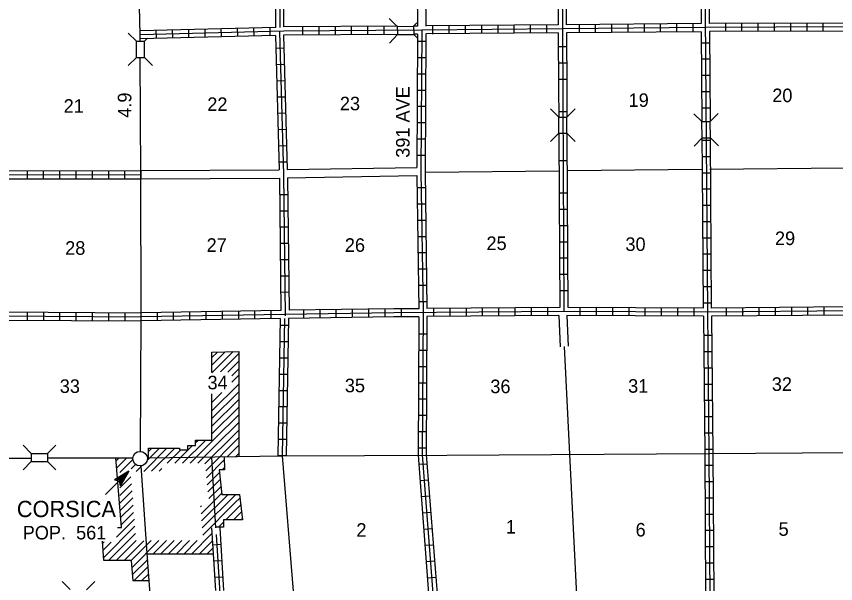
# Model space of a CAD drawing. Extents: x 1573595 to 1966509, y 15645447 to 16022437.
# Drawn here: x 1792429 to 1822649, y 15771259 to 15792199 of the extents above; entities that cross this region are included whole.
import ezdxf

# ---------------------------------------------------------------- set-up
doc = ezdxf.new("R2010")
doc.units = 0
for name, color, linetype in [('L11', 7, 'Continuous'), ('L13', 7, 'Continuous'), ('L14', 7, 'Continuous'), ('L16', 7, 'Continuous'), ('L18', 7, 'Continuous'), ('L28', 7, 'Continuous'), ('L3', 7, 'Continuous'), ('L30', 7, 'Continuous'), ('L4', 7, 'Continuous'), ('L8', 7, 'Continuous'), ('L9', 7, 'Continuous')]:
    doc.layers.add(name, color=color, linetype=linetype)

msp = doc.modelspace()

# ---------------------------------------------------------------- linework, layer by layer
at = {"layer": 'L11'}
for points in [[(1807479, 15796799), (1807529, 15791841)], [(1807179, 15796791), (1807229, 15791841)], [(1797021, 15786507), (1802120, 15786532)], [(1802420, 15786541), (1807204, 15786624)], [(1797021, 15786207), (1802129, 15786232)], [(1802429, 15786241), (1807204, 15786324)], [(1812434, 15781156), (1812490, 15780006)], [(1812734, 15781157), (1812789, 15780020)]]:
    msp.add_lwpolyline(points, dxfattribs=at)
at = {"layer": 'L13'}
for points in [[(1812753, 15786507), (1817720, 15786557)], [(1818012, 15786557), (1822986, 15786607)], [(1807529, 15786449), (1812437, 15786499)], [(1812640, 15780013), (1813087, 15770815)], [(1802229, 15775982), (1802636, 15770985)]]:
    msp.add_lwpolyline(points, dxfattribs=at)
at = {"layer": 'L16'}
for p, q in [((1799641, 15779804), (1800629, 15779828)), ((1799641, 15779051), (1799641, 15779804)), ((1800629, 15779828), (1800629, 15775966)), ((1799641, 15776558), (1799641, 15778266)), ((1799035, 15776355), (1799035, 15776558)), ((1799035, 15776558), (1799641, 15776558)), ((1797297, 15775908), (1797297, 15776263)), ((1797297, 15776263), (1798445, 15776263)), ((1798445, 15776263), (1798445, 15776204)), ((1798757, 15776204), (1798757, 15776355)), ((1798757, 15776355), (1799035, 15776355)), ((1798445, 15776204), (1798757, 15776204)), ((1800090, 15775950), (1800111, 15775457)), ((1796305, 15773325), (1796098, 15775905)), ((1800111, 15775457), (1799910, 15775457)), ((1799910, 15775457), (1800010, 15774550)), ((1800010, 15774550), (1800656, 15774550)), ((1800656, 15774550), (1800773, 15773618)), ((1800063, 15773618), (1800063, 15773349)), ((1800773, 15773618), (1800063, 15773618)), ((1800773, 15773618), (1800773, 15773618)), ((1795651, 15772229), (1796802, 15773380)), ((1796164, 15773325), (1796305, 15773325)), ((1800063, 15773349), (1799777, 15773346)), ((1795822, 15772109), (1796824, 15773110)), ((1795660, 15772109), (1795603, 15772831)), ((1796106, 15772109), (1796845, 15772848)), ((1796410, 15772109), (1797133, 15772844)), ((1798072, 15772346), (1797259, 15772345)), ((1799688, 15772350), (1798072, 15772346)), ((1796666, 15772109), (1795660, 15772109)), ((1796666, 15772109), (1796721, 15771361)), ((1797328, 15771360), (1796721, 15771361))]:
    msp.add_line(p, q, dxfattribs=at)
for points in [[(1799641, 15779042), (1800421, 15779823)], [(1799641, 15779325), (1800132, 15779816)], [(1799641, 15779608), (1799842, 15779809)], [(1799958, 15779077), (1800629, 15779748)], [(1800230, 15779066), (1800629, 15779465)], [(1800377, 15778930), (1800629, 15779182)], [(1800374, 15778691), (1800629, 15778949)], [(1799641, 15777636), (1800629, 15778624)], [(1799641, 15777353), (1800629, 15778341)], [(1799641, 15777947), (1800002, 15778314)], [(1799641, 15777069), (1800629, 15778057)], [(1799641, 15776786), (1800629, 15777774)], [(1799776, 15776638), (1800629, 15777491)], [(1799776, 15776355), (1800629, 15777207)], [(1800487, 15776782), (1800629, 15776924)], [(1798559, 15775704), (1799413, 15776558)], [(1798843, 15775704), (1799776, 15776638)], [(1799035, 15776463), (1799130, 15776558)], [(1799383, 15775678), (1800487, 15776782)], [(1799412, 15775419), (1800629, 15776659)], [(1797132, 15775403), (1797980, 15776263)], [(1797253, 15775806), (1797710, 15776263)], [(1797297, 15776133), (1797427, 15776263)], [(1797410, 15775405), (1798268, 15776263)], [(1798276, 15775704), (1798927, 15776355)], [(1799126, 15775704), (1799776, 15776355)], [(1800213, 15775952), (1800629, 15776376)], [(1797993, 15775704), (1798493, 15776204)], [(1800520, 15775956), (1800629, 15776066)], [(1796108, 15775790), (1796224, 15775906)], [(1796129, 15775528), (1796501, 15775900)], [(1796250, 15775366), (1796724, 15775840)], [(1796661, 15775494), (1796826, 15775659)], [(1799440, 15775164), (1800095, 15775832)], [(1796851, 15775402), (1797061, 15775611)], [(1797695, 15775406), (1797797, 15775508)], [(1799468, 15774905), (1799921, 15775358)], [(1800020, 15775457), (1800108, 15775544)], [(1796248, 15774799), (1796656, 15775207)], [(1799496, 15774650), (1799950, 15775103)], [(1796247, 15774515), (1796677, 15774945)], [(1799524, 15774397), (1799978, 15774843)], [(1796247, 15774232), (1796698, 15774683)], [(1799240, 15773835), (1800005, 15774600)], [(1799263, 15773574), (1800240, 15774550)], [(1799286, 15773314), (1800524, 15774550)], [(1796246, 15773948), (1796719, 15774421)], [(1796275, 15773695), (1796740, 15774159)], [(1799217, 15774095), (1799258, 15774136)], [(1799309, 15773054), (1800503, 15774249)], [(1800156, 15773618), (1800704, 15774167)], [(1800504, 15774249), (1800673, 15774418)], [(1796296, 15773433), (1796746, 15773882)], [(1800438, 15773618), (1800736, 15773915)], [(1796116, 15772977), (1796781, 15773643)], [(1800721, 15773618), (1800767, 15773664)], [(1799885, 15773347), (1800063, 15773525)], [(1798886, 15772348), (1799642, 15773104)], [(1795610, 15772746), (1795663, 15772800)], [(1795630, 15772491), (1795925, 15772787)], [(1796664, 15772109), (1797400, 15772845)], [(1796685, 15771847), (1797684, 15772846)], [(1797466, 15772345), (1797967, 15772846)], [(1797750, 15772346), (1798103, 15772699)], [(1798033, 15772346), (1798534, 15772848)], [(1798103, 15772699), (1798251, 15772847)], [(1798317, 15772347), (1798818, 15772848)], [(1798600, 15772348), (1799101, 15772849)], [(1799170, 15772349), (1799659, 15772838)], [(1799465, 15772361), (1799675, 15772571)], [(1796705, 15771583), (1797272, 15772151)], [(1796765, 15771361), (1797291, 15771887)], [(1797047, 15771360), (1797309, 15771622)]]:
    msp.add_lwpolyline(points, dxfattribs=at)
msp.add_circle((1796991, 15775872), 269, dxfattribs=at)
at = {"layer": 'L18'}
for p, q in [((1806479, 15791824), (1806179, 15792116)), ((1806479, 15791824), (1807079, 15791832)), ((1806479, 15791824), (1806487, 15791524)), ((1807079, 15791832), (1807204, 15791957)), ((1807079, 15791832), (1807087, 15791532)), ((1796854, 15791282), (1796554, 15791582)), ((1797154, 15791282), (1797262, 15791391)), ((1806487, 15791524), (1806195, 15791216)), ((1806487, 15791524), (1807087, 15791532)), ((1807087, 15791532), (1807229, 15791399)), ((1796854, 15790682), (1796854, 15791282)), ((1796854, 15791282), (1797021, 15791282)), ((1797029, 15791282), (1797154, 15791282)), ((1797154, 15790682), (1797154, 15791282)), ((1796854, 15790682), (1796554, 15790382)), ((1796854, 15790682), (1797154, 15790682)), ((1797154, 15790682), (1797454, 15790382)), ((1812437, 15788482), (1812137, 15788782)), ((1812737, 15788482), (1813037, 15788782)), ((1812437, 15788482), (1812737, 15788482)), ((1812437, 15787882), (1812437, 15788482)), ((1812737, 15787882), (1812737, 15788482)), ((1817720, 15788316), (1817420, 15788607)), ((1818020, 15788316), (1818320, 15788616)), ((1817720, 15788316), (1818020, 15788316)), ((1817728, 15787716), (1817720, 15788316)), ((1818028, 15787716), (1818020, 15788316)), ((1812437, 15787882), (1812137, 15787582)), ((1812437, 15787882), (1812737, 15787882)), ((1812737, 15787882), (1813037, 15787582)), ((1817728, 15787716), (1817428, 15787407)), ((1817728, 15787716), (1818028, 15787716)), ((1818028, 15787716), (1818328, 15787416)), ((1792979, 15776065), (1792679, 15776365)), ((1793579, 15776065), (1793879, 15776365)), ((1792979, 15776065), (1792979, 15775765)), ((1792979, 15776065), (1793579, 15776065)), ((1793579, 15776065), (1793579, 15775765)), ((1792979, 15775765), (1792679, 15775465)), ((1792979, 15775765), (1793579, 15775765)), ((1793579, 15775765), (1793879, 15775465)), ((1794412, 15771040), (1794121, 15771340)), ((1795012, 15771032), (1795321, 15771332))]:
    msp.add_line(p, q, dxfattribs=at)
at = {"layer": 'L28'}
for p, q in [((1796579, 15775407), (1795712, 15774549)), ((1796579, 15775407), (1796054, 15775090)), ((1796529, 15775365), (1796096, 15775107)), ((1796579, 15775407), (1796271, 15774874)), ((1796054, 15775090), (1796229, 15775057)), ((1796479, 15775315), (1796121, 15775099)), ((1796421, 15775265), (1796154, 15775099)), ((1796362, 15775215), (1796187, 15775090)), ((1796304, 15775149), (1796221, 15775082)), ((1796254, 15775090), (1796221, 15775074)), ((1796271, 15774874), (1796229, 15775057)), ((1796312, 15775115), (1796246, 15775015)), ((1796287, 15775090), (1796246, 15775049)), ((1796429, 15775232), (1796254, 15774965)), ((1796379, 15775199), (1796254, 15774999)), ((1796529, 15775324), (1796271, 15774915)), ((1796479, 15775290), (1796271, 15774932)), ((1796387, 15775215), (1796279, 15775107)), ((1796354, 15775182), (1796279, 15775107))]:
    msp.add_line(p, q, dxfattribs=at)
at = {"layer": 'L3'}
for points in [[(1796996, 15791282), (1796996, 15791516), (1796912, 15795249), (1796521, 15796849), (1796129, 15798457)], [(1797029, 15781107), (1797021, 15786357), (1796996, 15790691)], [(1797012, 15776140), (1797029, 15781107)], [(1797257, 15772365), (1797029, 15775607)], [(1798121, 15760215), (1797729, 15765674), (1797362, 15770874), (1797257, 15772365)]]:
    msp.add_lwpolyline(points, dxfattribs=at)
at = {"layer": 'L4'}
for points in [[(1797262, 15775907), (1802229, 15775982), (1808312, 15776007), (1817970, 15776057), (1823136, 15776099)], [(1770821, 15775682), (1776046, 15775774), (1781279, 15775807), (1786504, 15775824), (1791779, 15775890), (1792971, 15775890)], [(1793596, 15775899), (1796721, 15775907)], [(1799620, 15775932), (1799779, 15773315)]]:
    msp.add_lwpolyline(points, dxfattribs=at)
at = {"layer": 'L8'}
for p, q in [((1796996, 15791366), (1796996, 15791666)), ((1797596, 15791382), (1797587, 15791682)), ((1798196, 15791399), (1798187, 15791699)), ((1798795, 15791416), (1798787, 15791716)), ((1799395, 15791432), (1799387, 15791732)), ((1799995, 15791449), (1799987, 15791749)), ((1800595, 15791466), (1800587, 15791766)), ((1801195, 15791474), (1801187, 15791774)), ((1801795, 15791491), (1801787, 15791791)), ((1802995, 15791516), (1802995, 15791816)), ((1803595, 15791516), (1803595, 15791816)), ((1804195, 15791516), (1804195, 15791816)), ((1804795, 15791524), (1804795, 15791824)), ((1805395, 15791524), (1805395, 15791824)), ((1805995, 15791532), (1805995, 15791832)), ((1807795, 15791541), (1807795, 15791841)), ((1808395, 15791549), (1808395, 15791849)), ((1808995, 15791557), (1808995, 15791857)), ((1809595, 15791566), (1809595, 15791866)), ((1810195, 15791566), (1810195, 15791866)), ((1810795, 15791574), (1810795, 15791874)), ((1811395, 15791582), (1811395, 15791882)), ((1811995, 15791582), (1811995, 15791882)), ((1813195, 15791599), (1813195, 15791899)), ((1813795, 15791599), (1813795, 15791899)), ((1814395, 15791607), (1814395, 15791907)), ((1814995, 15791616), (1814995, 15791916)), ((1815595, 15791616), (1815595, 15791916)), ((1816195, 15791624), (1816195, 15791924)), ((1816795, 15791632), (1816795, 15791932)), ((1817395, 15791641), (1817395, 15791941)), ((1818595, 15791641), (1818595, 15791941)), ((1819195, 15791649), (1819195, 15791949)), ((1819795, 15791649), (1819795, 15791949)), ((1820395, 15791649), (1820395, 15791949)), ((1820995, 15791649), (1820995, 15791949)), ((1821595, 15791649), (1821595, 15791949)), ((1822195, 15791657), (1822195, 15791957)), ((1807529, 15791266), (1807229, 15791266)), ((1812420, 15791082), (1812720, 15791082)), ((1817995, 15791216), (1817695, 15791216)), ((1802004, 15791024), (1802304, 15791032)), ((1807520, 15790666), (1807220, 15790666)), ((1812428, 15790482), (1812728, 15790482)), ((1818003, 15790616), (1817703, 15790616)), ((1802020, 15790424), (1802320, 15790432)), ((1807520, 15790066), (1807220, 15790066)), ((1812428, 15789882), (1812728, 15789882)), ((1818003, 15790016), (1817703, 15790016)), ((1802037, 15789824), (1802337, 15789832)), ((1807520, 15789466), (1807220, 15789466)), ((1818012, 15789416), (1817712, 15789416)), ((1802054, 15789224), (1802354, 15789232)), ((1807512, 15788866), (1807212, 15788866)), ((1818012, 15788816), (1817712, 15788816)), ((1802070, 15788624), (1802370, 15788632)), ((1807512, 15788266), (1807212, 15788266)), ((1802087, 15788024), (1802387, 15788032)), ((1802104, 15787424), (1802404, 15787432)), ((1807512, 15787666), (1807212, 15787666)), ((1818020, 15787616), (1817720, 15787616)), ((1802112, 15786824), (1802412, 15786832)), ((1807504, 15787066), (1807204, 15787066)), ((1818028, 15787016), (1817728, 15787016)), ((1792821, 15786499), (1792821, 15786199)), ((1793421, 15786499), (1793421, 15786199)), ((1794021, 15786499), (1794021, 15786199)), ((1794621, 15786507), (1794621, 15786207)), ((1795221, 15786507), (1795221, 15786207)), ((1795821, 15786507), (1795821, 15786207)), ((1796421, 15786507), (1796421, 15786207)), ((1797021, 15786507), (1797021, 15786207)), ((1818028, 15786416), (1817728, 15786416)), ((1802137, 15785624), (1802437, 15785624)), ((1807512, 15785866), (1807212, 15785866)), ((1818037, 15785816), (1817737, 15785816)), ((1802145, 15785024), (1802445, 15785024)), ((1807520, 15785266), (1807220, 15785266)), ((1812453, 15785085), (1812753, 15785085)), ((1818037, 15785216), (1817737, 15785216)), ((1802154, 15784424), (1802454, 15784424)), ((1807529, 15784666), (1807229, 15784666)), ((1812453, 15784482), (1812753, 15784482)), ((1818045, 15784616), (1817745, 15784616)), ((1802162, 15783824), (1802462, 15783824)), ((1807537, 15784066), (1807237, 15784066)), ((1812462, 15783882), (1812762, 15783882)), ((1818053, 15784016), (1817753, 15784016)), ((1802170, 15783224), (1802470, 15783224)), ((1807545, 15783466), (1807245, 15783466)), ((1812462, 15783282), (1812762, 15783282)), ((1818053, 15783415), (1817753, 15783415)), ((1802179, 15782624), (1802479, 15782624)), ((1807554, 15782865), (1807254, 15782865)), ((1812462, 15782682), (1812762, 15782682)), ((1818062, 15782815), (1817762, 15782815)), ((1802187, 15782024), (1802487, 15782032)), ((1807562, 15782265), (1807262, 15782265)), ((1812470, 15782082), (1812770, 15782082)), ((1818062, 15782215), (1817762, 15782215)), ((1805429, 15781090), (1805429, 15781390)), ((1806029, 15781099), (1806029, 15781399)), ((1806629, 15781107), (1806629, 15781407)), ((1807570, 15781665), (1807270, 15781665)), ((1807829, 15781115), (1807829, 15781415)), ((1808429, 15781124), (1808429, 15781424)), ((1809029, 15781132), (1809029, 15781432)), ((1809629, 15781132), (1809629, 15781432)), ((1810228, 15781140), (1810228, 15781440)), ((1810828, 15781140), (1810828, 15781440)), ((1811428, 15781149), (1811428, 15781449)), ((1812028, 15781149), (1812028, 15781449)), ((1813228, 15781157), (1813228, 15781457)), ((1813828, 15781149), (1813828, 15781449)), ((1814428, 15781149), (1814428, 15781449)), ((1815028, 15781149), (1815028, 15781449)), ((1815628, 15781140), (1815628, 15781440)), ((1816228, 15781140), (1816228, 15781440)), ((1816828, 15781140), (1816828, 15781440)), ((1817428, 15781132), (1817428, 15781432)), ((1818070, 15781615), (1817770, 15781615)), ((1818628, 15781140), (1818628, 15781440)), ((1819228, 15781140), (1819228, 15781440)), ((1819828, 15781149), (1819828, 15781449)), ((1820428, 15781157), (1820428, 15781457)), ((1821028, 15781157), (1821028, 15781457)), ((1821628, 15781165), (1821628, 15781465)), ((1822228, 15781174), (1822228, 15781474)), ((1792837, 15780990), (1792837, 15781290)), ((1793437, 15780982), (1793437, 15781282)), ((1794037, 15780982), (1794037, 15781282)), ((1794637, 15780974), (1794637, 15781274)), ((1795237, 15780974), (1795237, 15781274)), ((1795837, 15780965), (1795837, 15781265)), ((1796437, 15780965), (1796437, 15781265)), ((1797629, 15780965), (1797629, 15781265)), ((1798229, 15780974), (1798229, 15781274)), ((1798829, 15780990), (1798829, 15781290)), ((1799429, 15780999), (1799429, 15781299)), ((1800029, 15781007), (1800029, 15781307)), ((1800629, 15781015), (1800629, 15781315)), ((1801229, 15781032), (1801229, 15781332)), ((1801829, 15781040), (1801829, 15781340)), ((1803029, 15781057), (1803029, 15781357)), ((1803629, 15781065), (1803629, 15781365)), ((1804229, 15781074), (1804229, 15781374)), ((1804829, 15781082), (1804829, 15781382)), ((1802462, 15780782), (1802162, 15780782)), ((1802454, 15780182), (1802154, 15780182)), ((1807570, 15780465), (1807270, 15780465)), ((1818078, 15780415), (1817778, 15780415)), ((1802445, 15779582), (1802145, 15779582)), ((1807570, 15779865), (1807270, 15779865)), ((1818087, 15779815), (1817787, 15779815)), ((1802437, 15778982), (1802137, 15778982)), ((1807562, 15779265), (1807262, 15779265)), ((1818087, 15779215), (1817787, 15779215)), ((1802420, 15778382), (1802120, 15778382)), ((1807562, 15778665), (1807262, 15778665)), ((1818095, 15778615), (1817795, 15778615)), ((1807562, 15778065), (1807262, 15778065)), ((1802412, 15777782), (1802112, 15777782)), ((1818103, 15778015), (1817803, 15778015)), ((1807554, 15777465), (1807254, 15777465)), ((1802404, 15777182), (1802104, 15777182)), ((1818103, 15777415), (1817803, 15777415)), ((1807554, 15776865), (1807254, 15776865)), ((1802387, 15776582), (1802087, 15776582)), ((1818112, 15776815), (1817812, 15776815)), ((1807545, 15776265), (1807245, 15776265)), ((1802379, 15775982), (1802079, 15775982)), ((1818120, 15776215), (1817820, 15776215)), ((1807570, 15775674), (1807270, 15775657)), ((1818120, 15775615), (1817820, 15775615)), ((1807620, 15775082), (1807320, 15775057)), ((1818128, 15775015), (1817828, 15775015)), ((1807662, 15774482), (1807362, 15774457)), ((1818137, 15774415), (1817837, 15774415)), ((1807712, 15773882), (1807412, 15773857)), ((1818137, 15773815), (1817837, 15773815)), ((1807754, 15773282), (1807462, 15773257)), ((1818145, 15773215), (1817845, 15773215)), ((1799970, 15772699), (1799670, 15772682)), ((1807804, 15772682), (1807504, 15772665)), ((1818145, 15772615), (1817845, 15772615)), ((1800004, 15772099), (1799704, 15772082)), ((1807854, 15772090), (1807554, 15772065)), ((1818153, 15772015), (1817853, 15772015)), ((1800045, 15771499), (1799745, 15771482)), ((1807895, 15771490), (1807595, 15771465)), ((1818153, 15771415), (1817853, 15771415))]:
    msp.add_line(p, q, dxfattribs=at)
for points in [[(1812487, 15801882), (1812570, 15791741), (1812620, 15781307)], [(1812370, 15796882), (1812412, 15791891)], [(1812670, 15796891), (1812712, 15791891)], [(1817653, 15796891), (1817687, 15791932)], [(1817803, 15796924), (1817920, 15781282), (1817970, 15776057), (1818012, 15770690), (1818087, 15765407), (1818387, 15760024)], [(1817953, 15796899), (1817987, 15791941)], [(1833694, 15791924), (1823086, 15791807), (1817820, 15791791), (1812570, 15791741), (1807379, 15791691), (1802295, 15791657), (1796996, 15791516)], [(1801995, 15791791), (1796996, 15791666)], [(1806487, 15791832), (1802295, 15791807)], [(1807229, 15791841), (1807079, 15791841)], [(1807379, 15791691), (1807354, 15786474), (1807429, 15781274), (1807395, 15776015), (1807804, 15770740), (1808562, 15760107)], [(1812412, 15791891), (1807529, 15791849)], [(1817687, 15791932), (1812712, 15791891)], [(1822928, 15791949), (1817987, 15791941)], [(1801987, 15791491), (1796996, 15791366)], [(1801987, 15791491), (1802120, 15786532)], [(1802137, 15791624), (1802279, 15786357), (1802345, 15781149)], [(1806495, 15791532), (1802287, 15791507)], [(1802287, 15791507), (1802420, 15786541)], [(1807229, 15791541), (1807104, 15791541)], [(1807229, 15791541), (1807204, 15786624)], [(1807529, 15791541), (1807504, 15786474), (1807570, 15781415)], [(1812420, 15791591), (1807529, 15791549)], [(1812420, 15791591), (1812431, 15789537)], [(1817695, 15791632), (1812720, 15791591)], [(1812720, 15791591), (1812731, 15789539)], [(1817695, 15791632), (1817720, 15788324)], [(1822936, 15791649), (1817995, 15791641)], [(1817995, 15791641), (1818020, 15788332)], [(1817720, 15787724), (1817728, 15786549)], [(1818020, 15787707), (1818062, 15781432)], [(1817728, 15786549), (1817762, 15781432)], [(1775871, 15786241), (1781088, 15786266), (1786446, 15786332), (1791704, 15786349), (1797021, 15786357)], [(1791829, 15786499), (1797021, 15786507)], [(1802129, 15786232), (1802187, 15781340)], [(1802429, 15786241), (1802487, 15781349)], [(1807204, 15786324), (1807270, 15781407)], [(1791854, 15786199), (1797021, 15786207)], [(1812449, 15785525), (1812470, 15781457)], [(1812749, 15785524), (1812770, 15781457)], [(1833969, 15781457), (1823295, 15781332), (1817920, 15781282), (1812620, 15781307), (1806354, 15781257), (1802320, 15781199), (1797029, 15781107)], [(1807270, 15781407), (1806354, 15781407), (1802487, 15781349)], [(1812470, 15781457), (1807570, 15781415)], [(1817762, 15781432), (1812770, 15781457)], [(1823095, 15781474), (1818062, 15781432)], [(1744239, 15780807), (1749597, 15780807), (1754988, 15780799), (1760338, 15780849), (1765571, 15780915), (1770746, 15780990), (1775954, 15781032), (1781246, 15781082), (1791737, 15781149), (1797029, 15781107)], [(1791887, 15781290), (1797029, 15781257)], [(1802187, 15781340), (1797029, 15781257)], [(1807270, 15781107), (1806354, 15781107), (1802462, 15781049)], [(1807270, 15781107), (1807245, 15776007), (1807637, 15770890)], [(1807570, 15781115), (1807545, 15776024), (1807945, 15770882)], [(1812434, 15781156), (1807570, 15781115)], [(1817770, 15781132), (1812734, 15781157)], [(1817770, 15781132), (1817820, 15776057), (1817853, 15770832)], [(1823103, 15781174), (1818070, 15781132)], [(1818070, 15781132), (1818120, 15776057), (1818153, 15770840)], [(1791887, 15780990), (1797029, 15780957)], [(1802162, 15781040), (1797029, 15780957)], [(1802162, 15781040), (1802079, 15775982)], [(1802320, 15781049), (1802229, 15775982)], [(1802462, 15781049), (1802379, 15775982)], [(1799629, 15773324), (1799770, 15771007)], [(1799929, 15773324), (1800070, 15771007)], [(1799795, 15773074), (1799929, 15770890)]]:
    msp.add_lwpolyline(points, dxfattribs=at)
at = {"layer": 'L9'}
for p, q in [((1812437, 15788682), (1812737, 15788682)), ((1812445, 15786882), (1812745, 15786882)), ((1812445, 15785682), (1812745, 15785682))]:
    msp.add_line(p, q, dxfattribs=at)
for points in [[(1801995, 15791791), (1801979, 15796732)], [(1802295, 15791807), (1802279, 15796741)], [(1802130, 15796277), (1802145, 15791791)], [(1812431, 15789537), (1812437, 15788482)], [(1812731, 15789539), (1812737, 15788491)], [(1812437, 15787874), (1812449, 15785525)], [(1812737, 15787874), (1812749, 15785524)]]:
    msp.add_lwpolyline(points, dxfattribs=at)

# ---------------------------------------------------------------- texts
at = {"layer": 'L14'}
for s, p in [('19', (1815012, 15788857)), ('20', (1820312, 15789032)), ('21', (1794171, 15788641)), ('22', (1799470, 15788707)), ('23', (1804362, 15788732)), ('29', (1820412, 15783757)), ('28', (1794229, 15783399)), ('27', (1799445, 15783507)), ('26', (1804545, 15783507)), ('25', (1809770, 15783574)), ('30', (1814895, 15783540)), ('33', (1794029, 15778299)), ('34', (1799479, 15778432)), ('35', (1804545, 15778324)), ('36', (1809912, 15778290)), ('31', (1814995, 15778307)), ('32', (1820295, 15778374)), ('1', (1810487, 15773107)), ('2', (1804970, 15772990)), ('6', (1815270, 15772999)), ('5', (1820545, 15773024))]:
    msp.add_text(s, height=500, rotation=360, dxfattribs=at).set_placement(p)
at = {"layer": 'L16'}
for s, height, p in [('CORSICA', 600, (1792446, 15773715)), ('POP.  561', 500, (1792662, 15772890))]:
    msp.add_text(s, height=height, rotation=360, dxfattribs=at).set_placement(p)
at = {"layer": 'L28'}
msp.add_text('4.9', height=500, rotation=90, dxfattribs=at).set_placement((1796671, 15788457))
at = {"layer": 'L30'}
msp.add_text('391 AVE', height=500, rotation=90, dxfattribs=at).set_placement((1806933, 15786980))

doc.saveas('drawing.dxf')
